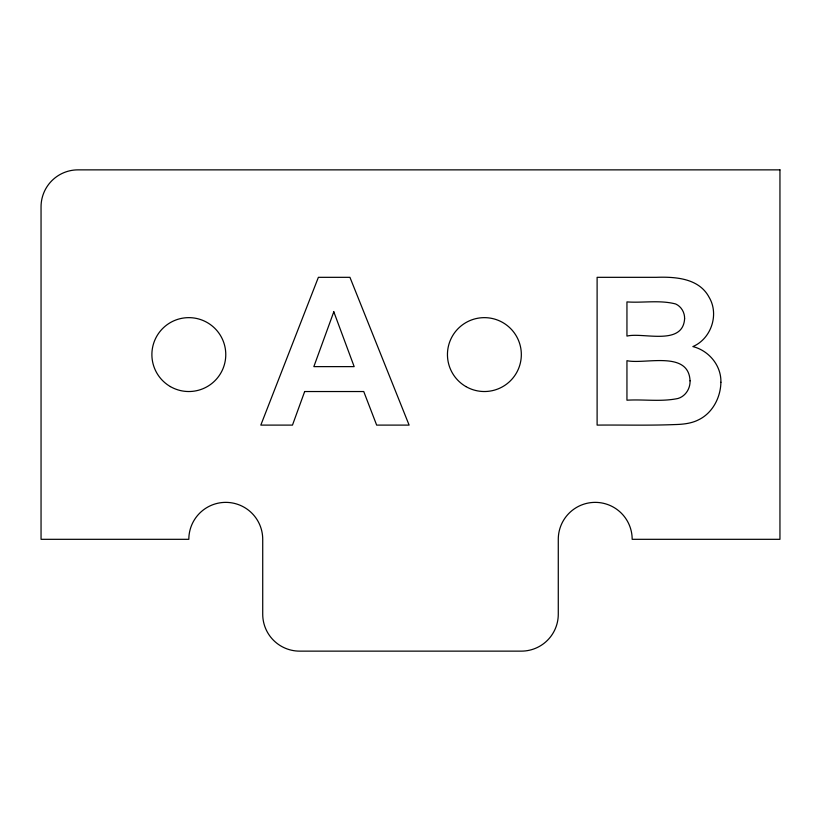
<?xml version="1.0" encoding="UTF-8"?>
<svg xmlns="http://www.w3.org/2000/svg" width="821" height="821" viewBox="0 0 821 821"><rect width="100%" height="100%" fill="white"/><g stroke="black" fill="none" stroke-linecap="round" stroke-linejoin="round"><path stroke-width="1.23" d="M690.051 380.841C690.358 388.528 685.566 396.194 678.074 398.462C661.336 402.013 643.89 399.17 626.946 400.196L626.946 360.686C644.854 364.616 688.675 350.044 690.051 380.841M720.9 382.258C720.643 397.395 712.618 412.994 698.681 419.757C691.22 423.615 682.682 424.375 674.41 424.58C648.662 425.606 622.872 424.857 597.113 425.104L597.113 277.324L656.184 277.324C675.283 276.667 698.979 278.145 709.108 297.274C719.36 314.422 711.202 338.775 692.873 346.575C708.872 350.608 721.351 365.519 720.9 382.258M684.611 318.753C682.805 346.359 643.1 332.095 626.946 336.087L626.946 301.912C643.069 303.052 659.91 299.819 675.693 303.986C681.368 306.572 684.786 312.585 684.611 318.753M304.673 391.535L292.481 425.104L260.821 425.104L318.384 277.324L349.941 277.324L409.115 425.104L376.654 425.104L363.744 391.535L304.673 391.535M333.808 311.795L313.848 366.628L354.169 366.628L333.808 311.795M779.95 169.865L77.995 169.865A36.945 36.945 0 0 0 41.05 206.81L41.05 539.315L188.83 539.315A36.945 36.945 0 0 1 225.775 502.37A36.945 36.945 0 0 1 262.72 539.315L262.72 614.19A36.945 36.945 0 0 0 299.665 651.135L521.335 651.135A36.945 36.945 0 0 0 558.28 614.19L558.28 539.315A36.945 36.945 0 0 1 595.225 502.37A36.945 36.945 0 0 1 632.17 539.315L779.95 539.315L779.95 169.865M170.358 386.578A36.945 36.945 0 0 0 225.775 354.59A36.945 36.945 0 0 0 170.358 322.591A36.945 36.945 0 0 0 170.358 386.578M465.918 386.578A36.945 36.945 0 0 0 521.335 354.59A36.945 36.945 0 0 0 465.918 322.591A36.945 36.945 0 0 0 465.918 386.578"/></g></svg>
